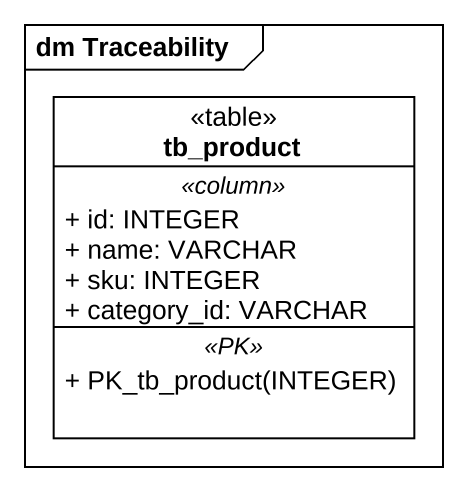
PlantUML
@startuml
mainframe dm Traceability
hide circle
hide empty members
skinparam classAttributeIconSize 0
class tb_product <<table>> {
  .. <<column>> ..
  + id: INTEGER
  + name: VARCHAR
  + sku: INTEGER
  + category_id: VARCHAR
  .. <<PK>> ..
  + PK_tb_product(INTEGER)
}
@enduml
